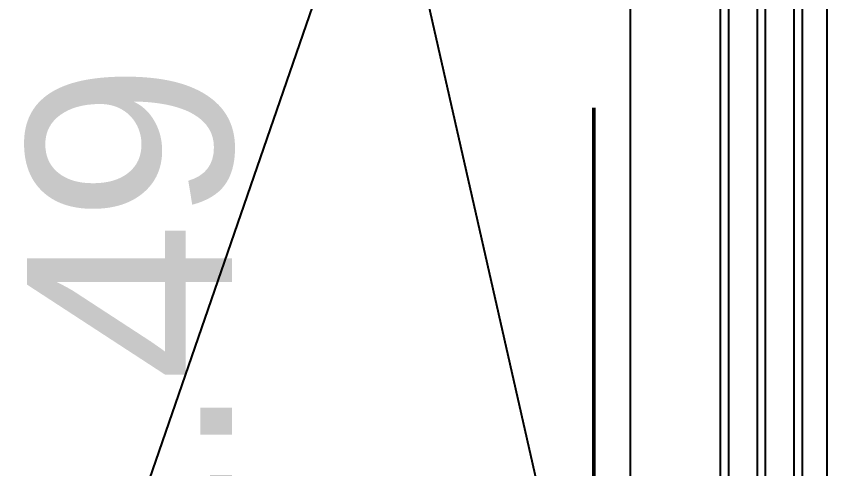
# Model space of a CAD drawing. Header units: centimetres. Extents: x 0.3 to 84.3, y 0.3 to 59.7.
# Drawn here: x 61.907 to 62.697, y 14.312 to 14.753 of the extents above; entities that cross this region are included whole.
import ezdxf

# ---------------------------------------------------------------- set-up
doc = ezdxf.new("R2010")
doc.units = ezdxf.units.CM
for name, pattern in [('AUSGEZOGEN', [0]), ('LINIE_23', [0.79, 0.4, -0.13, 0, -0.13, 0, -0.13]), ('PUNKT', [6.35, 0, -6.35]), ('RAND', [44.45, 12.7, -6.35, 12.7, -6.35, 0, -6.35])]:
    doc.linetypes.add(name, pattern=pattern)
for name, color, linetype, lineweight in [('Bauachsen grob', 7, 'RAND', 25), ('Fenster', 7, 'AUSGEZOGEN', 35), ('Oeffnungsrichtung Fenster', 7, 'AUSGEZOGEN', 25), ('Text Koten', 7, 'AUSGEZOGEN', 50), ('Vorhangbrett', 7, 'AUSGEZOGEN', 25)]:
    doc.layers.add(name, color=color, linetype=linetype, lineweight=lineweight)
doc.styles.add('ARIAL', font='ARIAL.TTF')

msp = doc.modelspace()

# ---------------------------------------------------------------- linework, layer by layer
at = {"layer": 'Bauachsen grob', "color": 32, "linetype": 'LINIE_23', "lineweight": 50, "true_color": 0xc36e14}
msp.add_line((62.47, 1.394), (62.47, 57.974), dxfattribs=at)
at = {"layer": 'Fenster', "color": 7, "linetype": 'AUSGEZOGEN', "lineweight": 25}
for p, q in [((62.5934, 15.56197), (62.5934, 13.99633)), ((62.6014, 15.56197), (62.6014, 13.99633)), ((62.6294, 15.56197), (62.6294, 13.99633)), ((62.6374, 15.56197), (62.6374, 13.99633)), ((62.6654, 15.56197), (62.6654, 13.99633)), ((62.6734, 15.56197), (62.6734, 13.99633)), ((62.5054, 15.534), (62.5054, 13.90029)), ((62.6974, 15.53837), (62.6974, 12.15822))]:
    msp.add_line(p, q, dxfattribs=at)
at = {"layer": 'Oeffnungsrichtung Fenster', "color": 7, "linetype": 'AUSGEZOGEN', "lineweight": 25}
for p, q in [((62.5054, 15.662), (61.91344, 13.94493)), ((62.3054, 14.77915), (62.5054, 13.8963))]:
    msp.add_line(p, q, dxfattribs=at)
at = {"layer": 'Vorhangbrett', "color": 191, "linetype": 'PUNKT', "lineweight": 25, "true_color": 0xbe96ea}
msp.add_line((62.21, 12.234), (62.21, 16.418), dxfattribs=at)

# ---------------------------------------------------------------- texts
at = {"layer": 'Text Koten', "color": 7, "linetype": 'AUSGEZOGEN', "lineweight": 35, "insert": (62.12, 12.57233), "char_height": 0.2, "width": 0.1, "attachment_point": 7, "rotation": 90, "style": 'ARIAL'}
msp.add_mtext('ok\\~r.\\~Bo.\\~:\\~+11.49', dxfattribs=at)

doc.saveas('drawing.dxf')
